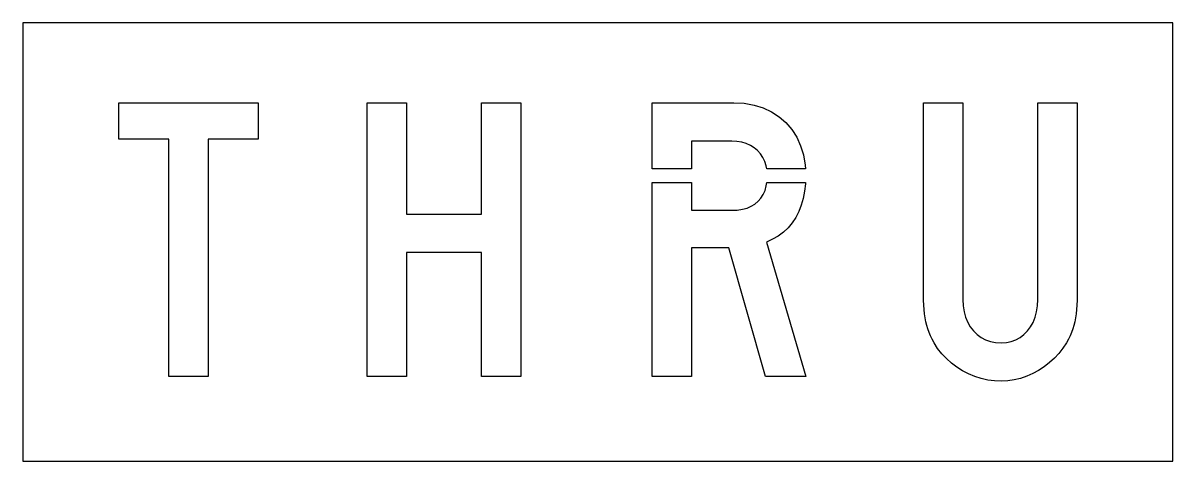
# Model space of a CAD drawing. Extents: x 0 to 42, y 0 to 16.
import ezdxf

# ---------------------------------------------------------------- set-up
doc = ezdxf.new("R2010")
doc.units = 0
doc.layers.add('CUT', color=7, linetype='Continuous')
doc.layers.add('OUTSIDE', color=1, linetype='Continuous')

msp = doc.modelspace()

# ---------------------------------------------------------------- linework, layer by layer
at = {"layer": 'CUT'}
for points in [[(5.324, 3.0875), (5.324, 11.7545), (3.5, 11.7545), (3.5, 13.0875), (8.588, 13.0875), (8.588, 11.7545), (6.763, 11.7545), (6.763, 3.0875)], [(14.0083, 3.0875), (12.5703, 3.0875), (12.5703, 13.0875), (14.0083, 13.0875), (14.0083, 9.0175), (16.7453, 9.0175), (16.7453, 13.0875), (18.1843, 13.0875), (18.1843, 3.0875), (16.7453, 3.0875), (16.7453, 7.6135), (14.0083, 7.6135)], [(26.9297, 11.2245), (26.8247, 11.3415), (26.7027, 11.4435), (26.5657, 11.5285), (26.4147, 11.5955), (26.2497, 11.6445), (26.0737, 11.6735), (25.8857, 11.6835), (24.4117, 11.6835), (24.4117, 10.6715), (22.9737, 10.6715), (22.9737, 13.0875), (25.9557, 13.0875), (26.3397, 13.0655), (26.6987, 13.0025), (27.0327, 12.8975), (27.3397, 12.7545), (27.6177, 12.5745), (27.8637, 12.3595), (28.0777, 12.1105), (28.2557, 11.8295), (28.3987, 11.5185), (28.5017, 11.1785), (28.5657, 10.8125), (28.5736, 10.6715), (27.1613, 10.6715), (27.1417, 10.7825), (27.0897, 10.9435), (27.0187, 11.0915)], [(38.479, 5.5295), (38.462, 5.3735), (38.44, 5.2265), (38.412, 5.0875), (38.378, 4.9545), (38.339, 4.8245), (38.293, 4.6985), (38.24, 4.5725), (38.18, 4.4455), (38.114, 4.3155), (37.982, 4.1185), (37.832, 3.9315), (37.667, 3.7555), (37.487, 3.5935), (37.295, 3.4445), (37.092, 3.3115), (36.879, 3.1945), (36.658, 3.0965), (36.431, 3.0175), (36.199, 2.9595), (35.964, 2.9245), (35.728, 2.9125), (35.482, 2.9235), (35.239, 2.9575), (34.999, 3.0125), (34.764, 3.0885), (34.535, 3.1845), (34.316, 3.2985), (34.106, 3.4295), (33.908, 3.5775), (33.725, 3.7415), (33.556, 3.9195), (33.404, 4.1115), (33.272, 4.3155), (33.205, 4.4455), (33.146, 4.5725), (33.093, 4.6985), (33.047, 4.8245), (33.007, 4.9545), (32.973, 5.0875), (32.946, 5.2265), (32.923, 5.3735), (32.907, 5.5295), (32.895, 5.6965), (32.888, 5.8755), (32.886, 6.0695), (32.886, 13.0875), (34.324, 13.0875), (34.324, 5.8945), (34.336, 5.6645), (34.37, 5.4485), (34.425, 5.2485), (34.501, 5.0645), (34.596, 4.8975), (34.71, 4.7495), (34.842, 4.6215), (34.99, 4.5145), (35.153, 4.4295), (35.331, 4.3665), (35.523, 4.3285), (35.728, 4.3155), (35.916, 4.3285), (36.095, 4.3665), (36.262, 4.4295), (36.417, 4.5145), (36.558, 4.6215), (36.684, 4.7495), (36.794, 4.8975), (36.887, 5.0645), (36.961, 5.2485), (37.016, 5.4485), (37.05, 5.6645), (37.061, 5.8945), (37.061, 13.0875), (38.5, 13.0875), (38.5, 6.0695), (38.498, 5.8755), (38.491, 5.6965)], [(22.9737, 10.1695), (24.4117, 10.1695), (24.4117, 9.1575), (25.8857, 9.1575), (26.0877, 9.1675), (26.2747, 9.1955), (26.4437, 9.2415), (26.5967, 9.3055), (26.7327, 9.3875), (26.8507, 9.4865), (26.9517, 9.6025), (27.0347, 9.7345), (27.0997, 9.8835), (27.1467, 10.0475), (27.1658, 10.1695), (28.579, 10.1695), (28.5777, 10.1295), (28.5467, 9.8515), (28.4957, 9.5885), (28.4247, 9.3405), (28.3337, 9.1095), (28.2237, 8.8945), (28.0927, 8.6975), (27.9427, 8.5185), (27.7737, 8.3585), (27.5847, 8.2185), (27.3757, 8.0985), (27.1487, 7.9995), (28.5877, 3.0875), (27.1137, 3.0875), (25.7807, 7.7895), (24.4117, 7.7895), (24.4117, 3.0875), (22.9737, 3.0875)]]:
    msp.add_lwpolyline(points, close=True, dxfattribs=at)
at = {"layer": 'OUTSIDE'}
msp.add_lwpolyline([(0, 0), (42, 0), (42, 16), (0, 16)], close=True, dxfattribs=at)

doc.saveas('drawing.dxf')
